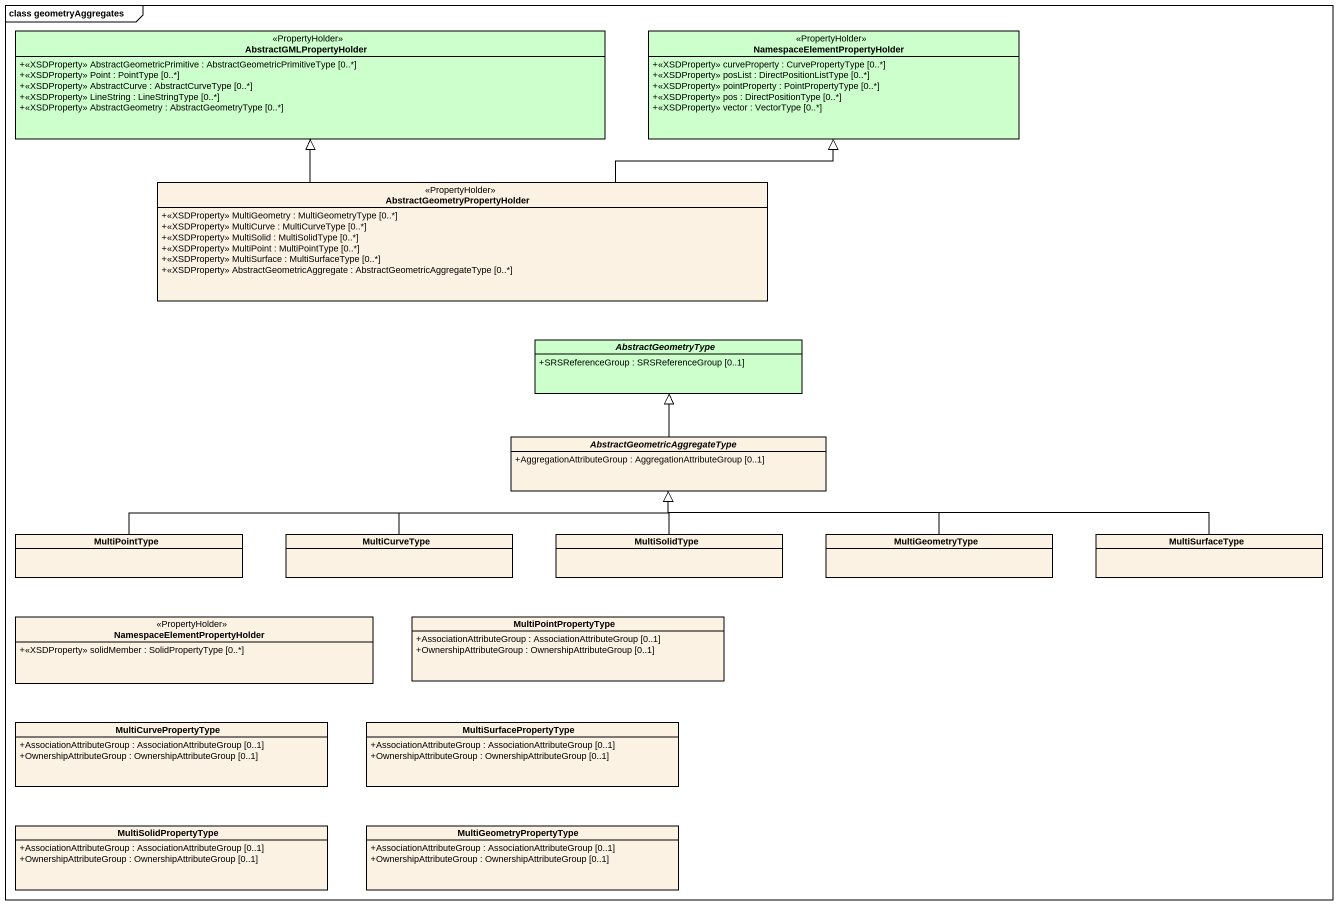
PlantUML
@startuml
mainframe class geometryAggregates
hide circle
hide empty members
skinparam classAttributeIconSize 0
class AbstractGMLPropertyHolder <<PropertyHolder>> #CCFFCC {
  +<<XSDProperty>> AbstractGeometricPrimitive : AbstractGeometricPrimitiveType [0..*]
  +<<XSDProperty>> Point : PointType [0..*]
  +<<XSDProperty>> AbstractCurve : AbstractCurveType [0..*]
  +<<XSDProperty>> LineString : LineStringType [0..*]
  +<<XSDProperty>> AbstractGeometry : AbstractGeometryType [0..*]
}
class "NamespaceElementPropertyHolder" as NamespaceElementPropertyHold <<PropertyHolder>> #CCFFCC {
  +<<XSDProperty>> curveProperty : CurvePropertyType [0..*]
  +<<XSDProperty>> posList : DirectPositionListType [0..*]
  +<<XSDProperty>> pointProperty : PointPropertyType [0..*]
  +<<XSDProperty>> pos : DirectPositionType [0..*]
  +<<XSDProperty>> vector : VectorType [0..*]
}
class "AbstractGeometryPropertyHolder" as AbstractGeometryPropertyHold <<PropertyHolder>> {
  +<<XSDProperty>> MultiGeometry : MultiGeometryType [0..*]
  +<<XSDProperty>> MultiCurve : MultiCurveType [0..*]
  +<<XSDProperty>> MultiSolid : MultiSolidType [0..*]
  +<<XSDProperty>> MultiPoint : MultiPointType [0..*]
  +<<XSDProperty>> MultiSurface : MultiSurfaceType [0..*]
  +<<XSDProperty>> AbstractGeometricAggregate : AbstractGeometricAggregateType [0..*]
}
abstract class AbstractGeometryType #CCFFCC {
  +SRSReferenceGroup : SRSReferenceGroup [0..1]
}
abstract class "AbstractGeometricAggregateType" as AbstractGeometricAggregateTy {
  +AggregationAttributeGroup : AggregationAttributeGroup [0..1]
}
class MultiPointType
class MultiCurveType
class MultiSolidType
class MultiGeometryType
class MultiSurfaceType
class "NamespaceElementPropertyHolder" as NamespaceElementPropertyHold_2 <<PropertyHolder>> {
  +<<XSDProperty>> solidMember : SolidPropertyType [0..*]
}
class MultiPointPropertyType {
  +AssociationAttributeGroup : AssociationAttributeGroup [0..1]
  +OwnershipAttributeGroup : OwnershipAttributeGroup [0..1]
}
class MultiCurvePropertyType {
  +AssociationAttributeGroup : AssociationAttributeGroup [0..1]
  +OwnershipAttributeGroup : OwnershipAttributeGroup [0..1]
}
class MultiSurfacePropertyType {
  +AssociationAttributeGroup : AssociationAttributeGroup [0..1]
  +OwnershipAttributeGroup : OwnershipAttributeGroup [0..1]
}
class MultiSolidPropertyType {
  +AssociationAttributeGroup : AssociationAttributeGroup [0..1]
  +OwnershipAttributeGroup : OwnershipAttributeGroup [0..1]
}
class MultiGeometryPropertyType {
  +AssociationAttributeGroup : AssociationAttributeGroup [0..1]
  +OwnershipAttributeGroup : OwnershipAttributeGroup [0..1]
}
AbstractGeometryPropertyHold -up-|> AbstractGMLPropertyHolder
AbstractGeometryPropertyHold -right-|> NamespaceElementPropertyHold
AbstractGeometricAggregateTy -up-|> AbstractGeometryType
MultiPointType -right-|> AbstractGeometricAggregateTy
MultiCurveType -right-|> AbstractGeometricAggregateTy
MultiSolidType -up-|> AbstractGeometricAggregateTy
MultiGeometryType -left-|> AbstractGeometricAggregateTy
MultiSurfaceType -left-|> AbstractGeometricAggregateTy
@enduml
